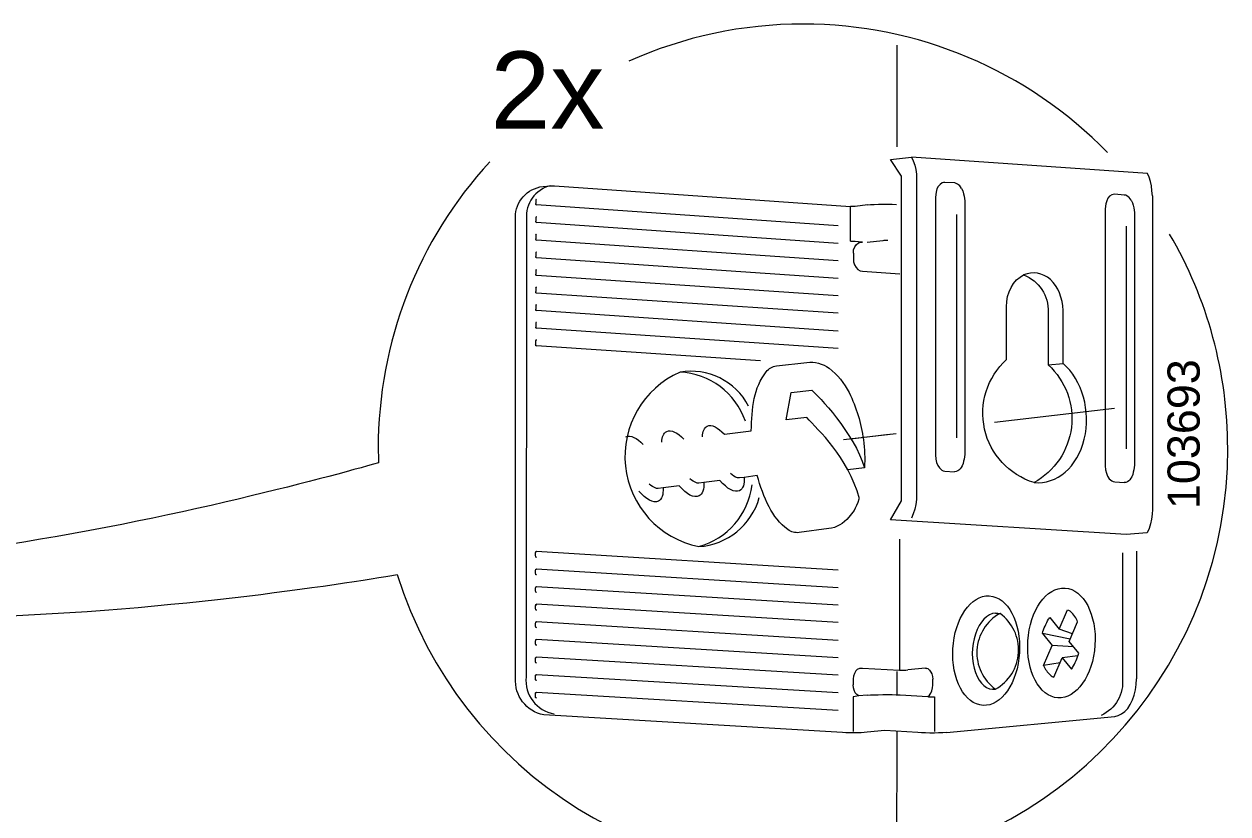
# Model space of a CAD drawing. Header units: metres. Extents: x -8.4 to 7.9, y -3.9 to 2.
# Drawn here: x 4.7083 to 5.0075, y -0.5691 to -0.3728 of the extents above; entities that cross this region are included whole.
import ezdxf

# ---------------------------------------------------------------- set-up
doc = ezdxf.new("R2010")
doc.units = ezdxf.units.M
doc.header["$MEASUREMENT"] = 0
for name, color, linetype, lineweight in [('PDF12_Geometry_Num_Penna__1', 255, 'Continuous', 18), ('PDF12_Geometry_Num_Penna__7', 7, 'Continuous', 18), ('PDF12_Text_Num_Penna__7', 7, 'Continuous', 18)]:
    doc.layers.add(name, color=color, linetype=linetype, lineweight=lineweight)
doc.styles.add('GENERATED_STYLE_2', font='')
doc.styles.get('GENERATED_STYLE_2').set_extended_font_data('Arial')

msp = doc.modelspace()

# ---------------------------------------------------------------- linework, layer by layer
at = {"layer": 'PDF12_Geometry_Num_Penna__1', "color": 255, "linetype": 'Continuous', "lineweight": 18, "flags": 128}
for points in [[(4.949498834843279, -0.4717307642761781), (4.979295819799833, -0.4682950563446123)], [(4.913669479471642, -0.4758640385688821), (4.923319842452372, -0.4747515661697145)]]:
    msp.add_lwpolyline(points, dxfattribs=at)
at = {"layer": 'PDF12_Geometry_Num_Penna__7', "color": 7, "linetype": 'Continuous', "lineweight": 18, "flags": 128}
for points in [[(4.977506779514532, -0.4047005046297865, 0.2031204714531279), (4.901866102638867, -0.3727619730734975, 0.1062438530369879), (4.858634561440157, -0.3819938558076864)], [(4.824038010154236, -0.4070180809987086, 0.1882590345482764), (4.796328958669748, -0.4782982234904877, 0.007941417469147189), (4.796416824628985, -0.481836689916756)], [(4.937496195885996, -0.5489131164230862), (4.936632428829077, -0.5489711973113961), (4.935560166275663, -0.5489711973113961), (4.934526624314456, -0.5490337459603453), (4.933409684154649, -0.5490337459603453), (4.932350824883152, -0.5489711973113961), (4.93136047127479, -0.5489711973113961), (4.930439665807045, -0.5489131164230862), (4.922186222652846, -0.548414216485039), (4.917799924182607, -0.5488526527291019), (4.917107421283527, -0.5489137121245047), (4.916303224368467, -0.5489717930128146), (4.915382865676786, -0.5489717930128146), (4.914425275646445, -0.5489717930128146), (4.913449814573546, -0.5489717930128146), (4.9125145633464, -0.5489717930128146), (4.911665390974238, -0.5489131164230862), (4.837488352483987, -0.5445132657455652, -0.3820200628190422), (4.830454607984294, -0.5353437827349792), (4.830454310133584, -0.4214852856499453, -0.3783338739757641), (4.836485935921896, -0.4132556705524884), (4.839087661867473, -0.4129459058148354), (4.839640174933192, -0.4129459058148354), (4.84014652113897, -0.4129459058148354)], [(4.839086917240701, -0.4129463525909037, 0.3667321160458836), (4.833159688125992, -0.4212444733514905), (4.833077779180939, -0.5350964177209206, 0.3930422415675467), (4.840066399298173, -0.5442708152682196)], [(4.96279712438594, -0.4574854584033566, -0.513720294616734), (4.959275337599395, -0.4867692465878074, -0.5793875145782084), (4.952436685314281, -0.4561859357587598), (4.952436238538217, -0.4430632292092216), (4.95251814748327, -0.4417482183277424), (4.95272515372622, -0.440524051912594), (4.953070660548987, -0.4393326490754668), (4.953588920783139, -0.4382231551833919), (4.954175686680423, -0.4372313123214835), (4.954932227481999, -0.4363675452645663), (4.95581088707438, -0.435685467140311), (4.956672122400269, -0.4351250610307971, -0.3250364157639655), (4.962797422236649, -0.4444217262942558), (4.962797422236649, -0.4574854584033565), (4.966514599088486, -0.4571176127773935)], [(4.882339903690478, -0.4746925917292769), (4.889034098381587, -0.4738660560110198, -0.04628664991223042), (4.88977127888707, -0.4658821677487224, -0.1159267374800889), (4.892745318219228, -0.4591909515646964, -0.1971448235654114), (4.895285984769412, -0.4577180798073058), (4.902820118460698, -0.456904947370987, -0.1999364739011103), (4.908351206132062, -0.4583510125645262, -0.1172778506167026), (4.913317866709336, -0.4643869571881255, -0.08064419627046444), (4.916895053727808, -0.4761103611054583, -0.04449186000496077), (4.917150311785663, -0.4830979387452097), (4.913044439758213, -0.4836087527116281)], [(4.888363785360349, -0.4677342034590347, 0.324226186926739), (4.871319278521698, -0.459296092865083, 0.7319171641601593), (4.875968281317522, -0.5026750701648833, 0.3182834034261107), (4.891024783597071, -0.490478679321213)], [(4.913233128182545, -0.4953970880835841, -0.2006060463778864), (4.908259021337537, -0.4982147557933902), (4.900930404635658, -0.4991827705985561, -0.2005816318325757), (4.898087419615542, -0.4984336760647404, -0.1168634323725097), (4.89343945929722, -0.4927908943773682, -0.04914155873706888), (4.890507565840405, -0.4850351597583787), (4.887277523823597, -0.4854649583318724), (4.886089099493563, -0.4856153729400596, -0.1091381468705434), (4.885625941640635, -0.4855706953336517, -0.1175124410013206), (4.883843305145581, -0.4844924757660662)], [(4.871144589080703, -0.4875893785158248), (4.867112881879864, -0.4880928951398659), (4.865918500535643, -0.4882418204945067, -0.1159378202518787), (4.865456831936247, -0.488195653634594, -0.1164022779327318), (4.863674195441212, -0.4871174340669606)], [(4.88125215290018, -0.4862713891272528), (4.877219105371151, -0.4867759482287762), (4.876026213280477, -0.486924873583417, -0.1173984066713858), (4.875561566173986, -0.486880195977059, -0.1169626965400304), (4.873781908186045, -0.4858034656629656)], [(4.981260443078256, -0.504191874901903), (4.98123810427506, -0.5353440805856888, -0.3288558972336757), (4.975932340665261, -0.5446383630434549)], [(4.94970837281726, -0.5192159114541421), (4.950272799911349, -0.5192159114541421), (4.950825312977067, -0.519291863385009, 0.5498350782399547), (4.94970837281726, -0.5381216873750968, 0.547324889695163), (4.950825312977067, -0.5192915655342998)], [(4.968270131168993, -0.5256768890398833), (4.96137041948848, -0.5242546519030628, -0.07031578627992105), (4.962896308672131, -0.5207371839517988, -0.02809651481958879), (4.963192967978575, -0.5203002369612821), (4.965550456342541, -0.5232059195556813), (4.967629454293329, -0.5183598885156662, -0.09728648339310714), (4.968367528350929, -0.5188203657122157)], [(4.966286445445177, -0.530307574017088), (4.96858287441374, -0.5331399853370034, 0.0216945318652779), (4.968841706680105, -0.5327457799232688, 0.07005982818970237), (4.970392317472627, -0.529164422994864), (4.968024404333836, -0.526248464550995), (4.970113827059448, -0.5213830732148765)]]:
    msp.add_lwpolyline(points, format="xyb", dxfattribs=at)
for points in [[(4.925196748696912, -0.3779776368437309), (4.925169942133078, -0.4032949471326858)], [(4.926386364429784, -0.4105499947093724), (4.923646137904391, -0.4063979558219837), (4.928862993077463, -0.4058350179814411)], [(4.988684669857815, -0.4154365334458499), (4.988592336137938, -0.4141959852416909), (4.988489577643235, -0.413016496432935), (4.988190237680407, -0.4119070025408602), (4.987880472942754, -0.4108555895370954), (4.987453057174935, -0.4099143812957647), (4.928862844152107, -0.4058353158321503)], [(4.928863142002816, -0.4058348690560865), (4.92928906851709, -0.4067641632690457), (4.929656914143052, -0.4078155762728105), (4.929933915302684, -0.4089384734468031), (4.930036673797387, -0.410117962255559), (4.930094754685697, -0.4113510641919857)], [(4.9236464357551, -0.4960532531961319), (4.926386662280493, -0.4912950881153547), (4.926386662280493, -0.410549250082599)], [(4.930094903611052, -0.4113504684905673), (4.930094903611052, -0.4897507321877286)], [(4.937148008406846, -0.4121551121816918), (4.936781652034428, -0.4121551121816918), (4.936470398043229, -0.4122742524654045), (4.935919374231057, -0.4126555013732852), (4.935493447716784, -0.4131633368326108), (4.935170279697214, -0.41376499526536), (4.934929020622695, -0.4145602566591424), (4.934859025706015, -0.4151291515138708), (4.934814348099621, -0.4158678212728897), (4.934814348099621, -0.4798997667542959)], [(4.941248519121527, -0.4136471953098393), (4.941041512878577, -0.4132719034161442), (4.940822592607256, -0.4129546924107591), (4.940500913841229, -0.4127149225897873), (4.940258165513165, -0.4125302551500325), (4.939936486747142, -0.4123977115844021), (4.939568641121179, -0.4122741035400501), (4.937148604108264, -0.4121549632563374)], [(4.840146372213615, -0.4129459058148354), (4.913703583377855, -0.4180853198034933)], [(4.941248370196173, -0.41364689745913), (4.941559624187372, -0.4142560021596112), (4.941787479979974, -0.414935101776774), (4.941915555784965, -0.4155576097591729), (4.942042142336409, -0.4161145905855298), (4.942124051281461, -0.4166849746938046), (4.942124051281461, -0.4172315307453368)], [(4.979327689825726, -0.4150545399111958), (4.978946440917847, -0.4151290025885164), (4.978648590208564, -0.4151945297445583), (4.978072249086104, -0.4155579076098821), (4.977646322571831, -0.4160523397872899), (4.977358896637375, -0.416747821193463), (4.977093809506113, -0.4174850016989355), (4.977035728617802, -0.4180330470040141), (4.976967222954668, -0.418786609298497), (4.976967222954668, -0.4825713386911993)], [(4.983425966660091, -0.4165427509801225), (4.983160879528829, -0.4161778838612523), (4.982918131200765, -0.4158681191235992), (4.982676872126246, -0.4156879194444837), (4.982365618135046, -0.4154362355951405), (4.982067767425765, -0.4153141168043349), (4.981686518517884, -0.4152649714373036), (4.979327540900372, -0.4150549866872599)], [(4.988684818783169, -0.4154357888190764), (4.988684818783169, -0.4934577821154497)], [(4.835495284462825, -0.4164800534058187), (4.835679951902581, -0.4162864504447855)], [(4.835679951902581, -0.4162865993701405), (4.835611446239445, -0.4163461695119967), (4.835495284462825, -0.4164042504003066), (4.835495284462825, -0.4165993426148863), (4.835495284462825, -0.4174005610228544)], [(4.835529686219746, -0.4175971424909803), (4.835680100827935, -0.417716282774693), (4.8356115951648, -0.417716282774693), (4.835495433388179, -0.4175971424909803), (4.835495433388179, -0.4174005610228542)], [(4.910650315757007, -0.4229221174715206), (4.835679802977225, -0.4177156870732743)], [(4.917926659659407, -0.417716282774693), (4.914876668396361, -0.4180856176542024), (4.914635409321842, -0.4180856176542024), (4.914324155330643, -0.4180856176542024), (4.914000987311073, -0.4180856176542024), (4.91370313660179, -0.4180856176542024)], [(4.915670738387306, -0.4271949348215227), (4.916177084593086, -0.4270117566353145), (4.916659602742122, -0.4269536757470045), (4.9137034344525, -0.4267600727859713), (4.9137034344525, -0.4180851708781382)], [(4.917926361808697, -0.417716282774693), (4.918650139032252, -0.4176596911399294), (4.919595815034222, -0.4175971424909803), (4.920641271023801, -0.4175390616026703), (4.921759700437154, -0.4175390616026703), (4.92286472656859, -0.4175390616026703), (4.92400549478514, -0.4175390616026703), (4.9251209456914, -0.4175971424909803)], [(4.942123902356107, -0.4172319775214005), (4.942123902356107, -0.4792176886300408), (4.942123902356107, -0.4797761587099443), (4.942041993411055, -0.480336118043394), (4.941915406859611, -0.480900545137483), (4.94178733105462, -0.4814515689496545), (4.941686061813463, -0.4820100390295578), (4.941444802738944, -0.4825699983630077)], [(4.983425966660089, -0.4165433466815411), (4.983710414087454, -0.4171747901852186), (4.983908484809126, -0.4177943196605248), (4.984105066277253, -0.4184734192776874), (4.984149743883644, -0.4190274215969516), (4.984231652828697, -0.4195873809304015), (4.984276330435089, -0.4201384047425728)], [(4.835495284462825, -0.4208787126804926), (4.835679951902581, -0.4206940452407378)], [(4.835679951902581, -0.4206949387928657), (4.835611446239445, -0.4206949387928657), (4.835495284462825, -0.4208140790765784), (4.835495284462825, -0.4209972572627868), (4.835495284462825, -0.4218044326849405)], [(4.940004843484921, -0.4201376601157997), (4.940004843484921, -0.4756332042691888)], [(4.984276777211154, -0.4201376601157997), (4.98423209960476, -0.4818791336428287)], [(4.835529686219746, -0.421992078631788), (4.835680100827935, -0.4221141974225936), (4.8356115951648, -0.4220456917594588), (4.835495433388179, -0.4219235729686533), (4.835495433388179, -0.4218044326849405)], [(4.910650315757007, -0.4273301590435369), (4.835679802977225, -0.4221147931240122)], [(4.982167696338728, -0.4230507889779302), (4.982167696338728, -0.4783571979309255)], [(4.835679951902581, -0.4250316451200091), (4.835611446239445, -0.4250837689941334), (4.835495284462825, -0.4252043985313925), (4.835495284462825, -0.425336942097023), (4.835495284462825, -0.4261381605049911)], [(4.835495284462825, -0.4252810950890327), (4.835679951902581, -0.4250323897467824)], [(4.835529686219746, -0.42639580136852), (4.835680100827935, -0.4265194094128719), (4.8356115951648, -0.4264538822568299), (4.835495433388179, -0.4263317634660244), (4.835495433388179, -0.4261381605049911)], [(4.910650315757007, -0.4316598658790118), (4.835679802977225, -0.4265189626368076)], [(4.913702987676436, -0.4267600727859714), (4.913944246750955, -0.4267600727859714), (4.914324006405288, -0.4267600727859714), (4.914635260396487, -0.4267600727859714), (4.914876519471005, -0.4267600727859714)], [(4.914393852396614, -0.4297357502970515), (4.91442512672109, -0.4289345318890834), (4.91474829474066, -0.4281809695946004), (4.915117629620171, -0.4276329242895219), (4.915670142685888, -0.4271950837468776)], [(4.915993608556168, -0.4270763902392287), (4.916659304891413, -0.4269542714484232)], [(4.9217034066531, -0.4266379539951661), (4.917846239967901, -0.4270757945378104)], [(4.92292057357658, -0.4265754053462165), (4.922612298092473, -0.4265754053462165), (4.922312958129646, -0.4265754053462165), (4.921945112503682, -0.4265754053462165), (4.921703853429165, -0.4266379539951657)], [(4.835495284462825, -0.4296134825808913), (4.835679951902581, -0.4294347721553221)], [(4.835679951902581, -0.4294349210806768), (4.835611446239445, -0.4294349210806768), (4.835495284462825, -0.429555550617936), (4.835495284462825, -0.4297357502970515), (4.835495284462825, -0.4305429257192053)], [(4.835529686219746, -0.4307305716660529), (4.835680100827935, -0.4308526904568585), (4.8356115951648, -0.4308526904568585), (4.835495433388179, -0.4307305716660529), (4.835495433388179, -0.4305429257192055)], [(4.914394448098034, -0.429735601371697), (4.914394448098034, -0.4311682632833423), (4.914425722422508, -0.4318994867746294), (4.914704212835686, -0.4326545383226587), (4.915061633686825, -0.4332710892908722), (4.915509899004293, -0.4337699892289191), (4.916062412070012, -0.4340857109807579), (4.916659602742122, -0.434206340518017), (4.925915313533055, -0.4348884186422725)], [(4.910650315757007, -0.435992253370871), (4.835679802977225, -0.4308528393822131)], [(4.835495284462825, -0.4340121418555654), (4.835679951902581, -0.4338274744158107), (4.835529537294392, -0.4338274744158107), (4.835495284462825, -0.4339466146995234), (4.835495284462825, -0.4341372391534638), (4.835495284462825, -0.4349384575614319)], [(4.835495433388179, -0.4351335497760116), (4.835680100827935, -0.4352541793132707), (4.835529686219746, -0.4351916306643215), (4.835495433388179, -0.4350695118735161), (4.835495433388179, -0.4349384575614319)], [(4.910650315757007, -0.4403414694278042), (4.835679802977225, -0.4352541793132707)], [(4.835679951902581, -0.4381726694881684), (4.835529537294392, -0.4382292611229319), (4.835495284462825, -0.4383513799137374), (4.835495284462825, -0.438473498704543), (4.835495284462825, -0.439289609647975)], [(4.835495284462825, -0.4384145242641053), (4.835679951902581, -0.438173265189587)], [(4.835495433388179, -0.4395307197971392), (4.835680100827935, -0.4396528385879447), (4.835529686219746, -0.4395873114319028), (4.835495433388179, -0.43946817114819), (4.835495433388179, -0.4392894607226209)], [(4.910650315757007, -0.4446704316365061), (4.835679802977225, -0.4396531364386537)], [(4.835495284462825, -0.4427498902630569), (4.835679951902581, -0.4425622443162094)], [(4.835679951902581, -0.4425628400176279), (4.835529537294392, -0.4425628400176279), (4.835495284462825, -0.4426849588084334), (4.835495284462825, -0.4428815402765595), (4.835495284462825, -0.4436723339097027)], [(4.835495433388179, -0.4438698089299564), (4.835680100827935, -0.443991927720762), (4.835529686219746, -0.443991927720762), (4.835495433388179, -0.4438698089299564), (4.835495433388179, -0.4436732274618304)], [(4.910650315757007, -0.4490792178352955), (4.835679802977225, -0.443991927720762)], [(4.966514748013842, -0.4571182084788118), (4.966514748013842, -0.4439815029459371)], [(4.835495284462825, -0.4471515280448237), (4.835679951902581, -0.446966860605069)], [(4.835679951902581, -0.4469677541571968), (4.835529537294392, -0.4469677541571968), (4.835495284462825, -0.4470868944409097), (4.835495284462825, -0.4472700726271179), (4.835495284462825, -0.4480846943170036)], [(4.835495433388179, -0.4482648939961191), (4.835680100827935, -0.4483870127869246), (4.835529686219746, -0.4483244641379756), (4.835495433388179, -0.44820234534717), (4.835495433388179, -0.4480846943170036)], [(4.910650315757007, -0.4534059461636778), (4.835679802977225, -0.448387161712279)], [(4.835680100827934, -0.4513071411407237), (4.835529686219746, -0.4513652220290336), (4.835495433388179, -0.4514843623127464), (4.835426927725045, -0.4516228628925624), (4.835426927725045, -0.4524106780186129)], [(4.835495284462825, -0.4515473577377594), (4.835679951902581, -0.4513060986632412)], [(4.835495433388179, -0.4526766587020014), (4.835680100827935, -0.4527957989857141), (4.835529686219746, -0.4527302718296722), (4.835495433388179, -0.4526021960246808), (4.835426927725045, -0.4524115715707405)], [(4.891313252009012, -0.4564659154254848), (4.835680696529353, -0.4527963946871326)], [(4.902840074458219, -0.4705509776167129), (4.897694703455374, -0.4711868888810296), (4.898896531067327, -0.464403338977136), (4.904043391323717, -0.4637644492057267)], [(4.949498834843279, -0.4717307642761781), (4.979295819799833, -0.4682950563446123)], [(4.911930180254791, -0.4760640453201647), (4.925059439519933, -0.4745494744634666)], [(4.934814943801041, -0.4798993199782323), (4.934859621407433, -0.4809000983614192), (4.935044288847188, -0.4817564191506045), (4.935367456866758, -0.482498067416716), (4.935803808155857, -0.4831205753991151), (4.936115062147056, -0.4834333186438611), (4.936402488081512, -0.4836745777183794), (4.936725656101084, -0.4838100997911025), (4.937148604108264, -0.4839217938070832), (4.939486732176126, -0.4840513588656208)], [(4.94144465381359, -0.4825707429897808), (4.941201905485525, -0.4829996480111466), (4.94092639357944, -0.4833630258764705), (4.940612161081148, -0.48367427986767), (4.940327713653784, -0.4838753290964353), (4.939936039971077, -0.483991490873055), (4.939487774653609, -0.4840510610149114)], [(4.976967074029313, -0.4825702962137169), (4.977035579692449, -0.4835517143008004), (4.977290242048884, -0.4844288846396355), (4.977530011869856, -0.4851571296238295), (4.977969341666046, -0.4858496325229097), (4.978280595657246, -0.4860968486116137), (4.978588871141353, -0.4863500217145031), (4.978946291992491, -0.4865287321400723), (4.979327540900372, -0.4865912807890214), (4.981686518517884, -0.4867685019610442)], [(4.984231652828697, -0.4818791336428283), (4.984231652828697, -0.4824465392440102), (4.984149743883644, -0.4829990523097279), (4.984105066277253, -0.48360368924957), (4.983953162415518, -0.4841755626113913), (4.983805726314425, -0.4847325434377481), (4.983597230817927, -0.4852984597853836)], [(4.983597528668636, -0.4852990554868023), (4.983353291087026, -0.4857041324514256), (4.9831150105196, -0.4860972953876776), (4.9828037565284, -0.4863504684905671), (4.982482077762376, -0.4865917275650854), (4.982123167657691, -0.4867123571023445), (4.981686816368593, -0.4867689487371081)], [(4.930094903611052, -0.4897501364863097), (4.930036822722742, -0.4909891954369219), (4.929934064228038, -0.4922252758804417), (4.929657063068407, -0.4934077431962904), (4.929289217442444, -0.4945112800741797), (4.928863290928171, -0.4955716285992228)], [(4.988684818783169, -0.4934573353393859), (4.988592485063291, -0.4946368241481419), (4.988433134933826, -0.4958758830987544), (4.988190386605762, -0.4970553719075103), (4.98788062186811, -0.4981589087853995), (4.987372786408783, -0.4992296820852676)], [(4.982167696338728, -0.4997072856976011), (4.923645988979036, -0.4960526574947132)], [(4.987373084259493, -0.4992295331599133), (4.982168143114793, -0.4997075835483107)], [(4.925868550971696, -0.5008403097957095), (4.9258462121685, -0.533422198884048)], [(4.835680100827935, -0.5038617073906643), (4.835426927725045, -0.5041029664651826)], [(4.835426927725045, -0.5041598559506553), (4.835495433388179, -0.5040392264133962), (4.835529686219746, -0.503918596876137), (4.835680100827934, -0.5038620052413734)], [(4.835680100827935, -0.5053509609370732), (4.835529686219746, -0.5052794767668455), (4.835495433388179, -0.5051543794689471), (4.835426927725045, -0.5049786475504711), (4.835426927725045, -0.504159558099946)], [(4.835495284462825, -0.5052193109235708), (4.835679951902581, -0.5053503652356548)], [(4.910650315757007, -0.5085678975226716), (4.835679802977225, -0.5038618563160189)], [(4.984737552258411, -0.5038195615153008), (4.98471372420167, -0.5355853396602073)], [(4.835426927725045, -0.5085678975226716), (4.835495433388179, -0.5083787623222777), (4.835529686219746, -0.5082581327850186), (4.835680100827935, -0.5082581327850184), (4.835426927725045, -0.5084487572389587)], [(4.910650315757007, -0.5129092205358088), (4.835679802977225, -0.5082582817103731)], [(4.835680100827935, -0.5096784338922289), (4.835529686219746, -0.5096784338922289), (4.835495433388179, -0.5095578043549698), (4.835426927725045, -0.5093642013939365), (4.835426927725045, -0.5085674507466076)], [(4.835495284462825, -0.5095584000563882), (4.835679951902581, -0.5096790295936473)], [(4.835680100827935, -0.5126663232823893), (4.835426927725045, -0.5128405659473192)], [(4.835426927725045, -0.5129586637535494), (4.835495433388179, -0.5127873995957124), (4.835529686219746, -0.5126667700584533), (4.835680100827934, -0.5126667700584533)], [(4.835680100827935, -0.514089453971338), (4.835529686219746, -0.514013502040471), (4.835495433388179, -0.5138928725032119), (4.835426927725045, -0.5137737322194992), (4.835426927725045, -0.5129591105296134)], [(4.835495284462825, -0.5139570593310623), (4.835679951902581, -0.5140896028966927)], [(4.910650315757007, -0.5172489053700449), (4.835679802977225, -0.5126664722077441)], [(4.835680100827935, -0.518485134738919), (4.835529686219746, -0.5184151398222379), (4.835495433388179, -0.5182945102849787), (4.835426927725045, -0.5181098428452238), (4.835426927725045, -0.5173086244372558)], [(4.910650315757007, -0.521574889071654), (4.835679802977225, -0.5169954344164459)], [(4.835495284462825, -0.5183630159481134), (4.835679951902581, -0.518485134738919)], [(4.835680100827935, -0.5214033270631077), (4.835426927725045, -0.5215745912209446)], [(4.835680100827935, -0.5228140969476209), (4.835529686219746, -0.5228140969476209), (4.835495433388179, -0.5226919781568155), (4.835426927725045, -0.5225207139989784), (4.835426927725045, -0.5216971567878144), (4.835495433388179, -0.5215258926299773), (4.835529686219746, -0.5214037738391716), (4.835680100827934, -0.5214037738391716)], [(4.835495284462825, -0.522691829231461), (4.835679951902581, -0.5228139480222664)], [(4.910650315757007, -0.525983079569025), (4.835679802977225, -0.521403624913817)], [(4.968847514768936, -0.5243404329073358), (4.965550307417186, -0.5232056217049721)], [(4.835680100827935, -0.5272228831464106), (4.835529686219746, -0.5271633130045543), (4.835495433388179, -0.5270441727208415), (4.835426927725045, -0.5269056721410255), (4.835426927725045, -0.5261089214936965), (4.835495433388179, -0.525910850772024), (4.835529686219746, -0.5257887319812184), (4.835680100827934, -0.5257887319812184)], [(4.835680100827935, -0.5257888809065733), (4.835426927725045, -0.5259824838676066)], [(4.910650315757007, -0.5303191901947502), (4.835679802977225, -0.5257888809065736)], [(4.961370717339189, -0.5242545029777079), (4.963808625394661, -0.5272613058879079)], [(4.835495284462825, -0.5271000197288316), (4.835679951902581, -0.5272236277731835)], [(4.961671844406274, -0.5322345191807867), (4.963808923245371, -0.5272619015893266)], [(4.969096220111187, -0.527571964177689), (4.963807880767888, -0.5272621994400359)], [(4.835680100827935, -0.5316207977943112), (4.835529686219746, -0.5315522921311764), (4.835426927725045, -0.5314301733403709), (4.835426927725045, -0.5312574199289873), (4.835426927725045, -0.5304413089855556), (4.835426927725045, -0.5303191901947502), (4.835529686219746, -0.5302000499110373), (4.835680100827934, -0.5301404797691809)], [(4.835680100827935, -0.5301410754705993), (4.835426927725045, -0.5303823345451176)], [(4.835495284462825, -0.5314986790035058), (4.835679951902581, -0.5316207977943114)], [(4.910650315757007, -0.5346582793275674), (4.835679802977225, -0.5301413733213085)], [(4.965742570050028, -0.531578651918948), (4.961672440107692, -0.5322309449722751)], [(4.964197916271692, -0.5351629873544452), (4.966285849743758, -0.5303080207931514)], [(4.970198565586239, -0.5298101633325871), (4.966286296519822, -0.530307574017088)], [(4.835680100827935, -0.5359598869271289), (4.835529686219746, -0.5359598869271289), (4.835426927725045, -0.5358377681363234), (4.835426927725045, -0.5356441651752901), (4.835426927725045, -0.5348429467673222), (4.835426927725045, -0.5346582793275675), (4.835529686219746, -0.534536160536762), (4.835680100827934, -0.534536160536762)], [(4.835680100827935, -0.5345367562381804), (4.835426927725045, -0.5347109989031105)], [(4.910650315757007, -0.5389981130871581), (4.835679802977225, -0.5345363094621163)], [(4.915429032536724, -0.5331623241401995), (4.914991191994079, -0.5336001646828439), (4.914635260396487, -0.534227140425882), (4.91439400132197, -0.5349047507894982), (4.914324006405288, -0.5355853396602072), (4.914324006405288, -0.5370745932066163)], [(4.915429330387433, -0.5331624730655541), (4.915993757481523, -0.5329212139910358), (4.916626690238747, -0.5328631331027258)], [(4.916061965293948, -0.5329218096924544), (4.916626392388037, -0.532862239550598)], [(4.916626839164101, -0.5328628352520166), (4.925846807869919, -0.5334227945854666), (4.926339750793781, -0.5334227945854666), (4.926905667141417, -0.5334227945854666), (4.927458180207134, -0.5334227945854666), (4.92788261746786, -0.5333572674294246)], [(4.925154453896194, -0.5337391120387236), (4.925154453896194, -0.5394980555026876)], [(4.933337902133712, -0.5334221988840477), (4.93301473411414, -0.5331064771322089), (4.932673695052014, -0.5329828690878571), (4.932292446144133, -0.5329218096924544), (4.927882766393216, -0.5333566717280058)], [(4.932292446144133, -0.5329218096924544), (4.932673695052014, -0.5329828690878571)], [(4.93333819998442, -0.5334227945854666), (4.933649453975621, -0.533857656621018), (4.933892202303685, -0.5343461317842402), (4.93401878885513, -0.5349745967808248), (4.934100697800184, -0.5356432716231625)], [(4.835495284462825, -0.5358385127630967), (4.835679951902581, -0.5359606315539023)], [(4.917846091042546, -0.539619876442784), (4.915752200556295, -0.5397985868683531), (4.915268193153711, -0.5394352090030293), (4.914876519471005, -0.538997368460385), (4.914565265479808, -0.5383823067457181), (4.91439400132197, -0.5377553310026799), (4.914324006405288, -0.5370747421319708)], [(4.932914805201177, -0.539927258374763), (4.933293075601966, -0.5396204721442027), (4.933649007199556, -0.5391200829526093), (4.933858991949601, -0.5385035319843959), (4.934018342079067, -0.5378184753530477), (4.934100251024118, -0.5371393757358851), (4.934100251024118, -0.5356441651752903)], [(4.937496046960641, -0.5489131164230859), (4.97938428146049, -0.5448787285658636), (4.980176564347179, -0.544694061126109), (4.980994164544159, -0.5442711131189287), (4.981802829219857, -0.5436426481223442), (4.982562348528527, -0.5428950428420468), (4.983161028454183, -0.5419046892336847), (4.983710563012809, -0.5407937060880635), (4.984161806837371, -0.539620174293493), (4.98447306082857, -0.5383096311726532), (4.98466815304315, -0.5369558996989673), (4.984714319903088, -0.5355857864362707)], [(4.835680100827935, -0.5389391386467204), (4.835426927725045, -0.5391193383258359)], [(4.835680100827935, -0.5403557166200648), (4.835529686219746, -0.5402857217033836), (4.835426927725045, -0.5401650921661245), (4.835426927725045, -0.5400459518824118), (4.835426927725045, -0.539238776460258), (4.835426927725045, -0.5390630445417817), (4.835529686219746, -0.5389394364974298), (4.835680100827934, -0.5389394364974298)], [(4.835495284462825, -0.5402364274109973), (4.835679951902581, -0.54035556769471)], [(4.910650315757007, -0.543396772361832), (4.835679802977225, -0.5389394364974296)], [(4.915752200556295, -0.5397984379429985), (4.914324006405288, -0.5399935301575782), (4.914324006405288, -0.5486580072905864)], [(4.917846388893254, -0.5396204721442027), (4.918650585808316, -0.5395579234952536), (4.919596261810286, -0.5394983533533972), (4.920586615418648, -0.5394983533533972), (4.921703555578454, -0.539435804704448), (4.922865173344654, -0.539435804704448), (4.924005941561203, -0.539435804704448), (4.925040972775958, -0.5394983533533972), (4.92603132638432, -0.5395579234952536), (4.932914656275822, -0.539927258374763)], [(4.932914954126531, -0.5399266626733443), (4.93309813231274, -0.5399936790829326)], [(4.93309813231274, -0.5399935301575782), (4.933535972855384, -0.5399935301575782), (4.934018491004421, -0.5399935301575782), (4.934526326463747, -0.5399935301575782), (4.934526326463747, -0.5486580072905864)], [(4.925154453896194, -0.5485988839247937), (4.925147007628461, -0.5790273123850247)]]:
    msp.add_lwpolyline(points, dxfattribs=at)
msp.add_lwpolyline([(4.835426927725045, -0.5173093690640289), (4.835495433388179, -0.517193207287409), (4.835529686219746, -0.5170517282005002), (4.835680100827935, -0.5169951365657368)], close=True, dxfattribs=at)
at = {"layer": 'PDF12_Geometry_Num_Penna__7', "color": 7, "linetype": 'Continuous', "lineweight": 18}
for centre, radius, start, end in [((4.902344606224448, -0.4781330837242082), 0.1050596634905943, 359.9100198647604, 30.40656168803174), ((4.870355210443408, -0.4774945802650313), 0.01822387238983641, 19.36596758131241, 86.96662065642731), ((4.901872223896922, -0.4782520593326657), 0.1055849464504264, 197.3022385108312, 359.9998998974127), ((4.871158881477877, -0.485103185870274), 0.01821877637312086, 285.3068622710625, 352.9309417718953)]:
    msp.add_arc(centre, radius, start, end, dxfattribs=at)
for centre, major_axis, ratio, start_param, end_param in [((4.958601591901563, -0.4451129608776507), (0.001197339593756661, 0.01045711381157952), 0.7486773622196938, 4.905889020706842, 6.681021126305329), ((4.95970680156068, -0.4705018160612445), (-0.001220743060855604, 0.01628330565978671), 0.7718889875047753, 3.01057486371658, 5.617022460753604), ((4.949571185458213, -0.5286835359799078), (0.000553522140886848, 0.00946957582781819), 0.5917562570537354, 0.07409324817824725, 3.264417237532522)]:
    msp.add_ellipse(centre, major_axis=major_axis, ratio=ratio, start_param=start_param, end_param=end_param, dxfattribs=at)
for centre, major_axis, ratio in [((4.966089905029322, -0.5266313370963317), (0.0008940132114836384, 0.01365480896266666), 0.6104131055059023), ((4.947392689701823, -0.5285461690565263), (0.0007761377552116595, 0.01361343892510041), 0.6076078899161167)]:
    msp.add_ellipse(centre, major_axis=major_axis, ratio=ratio, dxfattribs=at)
for points in [[(4.904043391323717, -0.4637644492057267), (4.905559451433961, -0.4650064866634318), (4.914623048517408, -0.4744885639934186), (4.917150311785663, -0.4830979387452097)], [(4.878067235265831, -0.4727360104200045), (4.879151411847615, -0.4721924328755651), (4.880761294931283, -0.4730427966505647), (4.882339903690476, -0.4746928895799859)], [(4.915949973427258, -0.4908212076368873), (4.912843390529448, -0.4799809310725754), (4.905723269324066, -0.473918179885144), (4.902840074458219, -0.4705509776167132)], [(4.85789529597972, -0.4753623090490968), (4.858982451068599, -0.4748187315046575), (4.86059084489872, -0.4756720737867499), (4.862170942911459, -0.4773191882090783)], [(4.866795819799834, -0.4767337626399851), (4.866833051138493, -0.4754038592230416), (4.867242595863757, -0.4744269088965973), (4.868005093679519, -0.4740471492422629)], [(4.868005093679518, -0.474047149242263), (4.86909075951485, -0.4735005931907308), (4.870697664091423, -0.4743539354728233), (4.872282229864803, -0.476001049895152)], [(4.876878810935796, -0.475391349493252), (4.876917531528004, -0.4740763386117727), (4.877310694464255, -0.4731142808207924), (4.878067235265831, -0.4727360104200043)], [(4.796416973554342, -0.4818362431406918), (4.771041582377076, -0.4890710368691473), (4.624756674273948, -0.5286479498649697), (4.581289831014906, -0.4926497131411686)], [(4.877219254296506, -0.4867762460794855), (4.877305631002197, -0.4884218712482676), (4.876916935826585, -0.4896445484098693), (4.876041254741297, -0.49008387820606)], [(4.886100864596579, -0.4887731861598655), (4.884879676688525, -0.4893852693674398), (4.883013641994872, -0.48832343158885), (4.881247387288829, -0.4862310303561453)], [(4.887277374898243, -0.4854655540332909), (4.887363751603935, -0.487111179202073), (4.886981013442508, -0.4883338563636747), (4.886100864596579, -0.4887731861598654)], [(4.865933690921818, -0.4914003783410858), (4.864715481520854, -0.4920109722951136), (4.862843489813017, -0.4909506237700703), (4.861080213614069, -0.4888567332838188)], [(4.867113179730572, -0.4880927462145112), (4.867196577929172, -0.4897368821297469), (4.866807882753558, -0.4909595592913487), (4.865933690921817, -0.4914003783410859)], [(4.876041254741296, -0.4900838782060602), (4.874817088326147, -0.4906959614136343), (4.872910843786744, -0.4896817797485297), (4.871144589080704, -0.4875893785158247)], [(4.581289831014905, -0.4926497131411685), (4.612747333675706, -0.5391531443813393), (4.77481832937077, -0.5140607113778922), (4.801064933872684, -0.5096540101340676)], [(4.915778262493356, -0.4908474184993044), (4.915018743184688, -0.4934595692197059), (4.914137105085214, -0.4942414273315706), (4.913233128182545, -0.4953970880835838)], [(4.970114273835511, -0.521382924289522), (4.96977472402693, -0.5204595870907482), (4.969180511861913, -0.5195839060054599), (4.968367379425573, -0.5188199189361518)], [(4.961671844406274, -0.5322345191807867), (4.962015861975495, -0.5331087110125288), (4.962593692351501, -0.5339397144914249), (4.963371082702726, -0.5346649809685262)], [(4.963370487001307, -0.5346648320431716), (4.963592385779723, -0.5348777953003081), (4.963879811714179, -0.5350475702045986), (4.964198511973109, -0.5351622427276721)]]:
    msp.add_open_spline(points, degree=3, dxfattribs=at)

# ---------------------------------------------------------------- texts
at = {"layer": 'PDF12_Text_Num_Penna__7', "color": 7, "linetype": 'Continuous', "lineweight": 18, "insert": (4.824208082909236, -0.3987527817989615), "char_height": 0.01918868290168147, "attachment_point": 7, "style": 'GENERATED_STYLE_2'}
msp.add_mtext('\\A1;{\\pql;\\fArial|b0|i0|c0|p34;2x}', dxfattribs=at)
at = {"layer": 'PDF12_Text_Num_Penna__7', "color": 7, "linetype": 'Continuous', "lineweight": 18, "insert": (5.000555689790553, -0.493355470396812), "char_height": 0.007995177938573383, "attachment_point": 7, "rotation": 90, "style": 'GENERATED_STYLE_2'}
msp.add_mtext('\\A1;{\\pql;\\fArial|b0|i0|c0|p34;103693}', dxfattribs=at)

doc.saveas('drawing.dxf')
